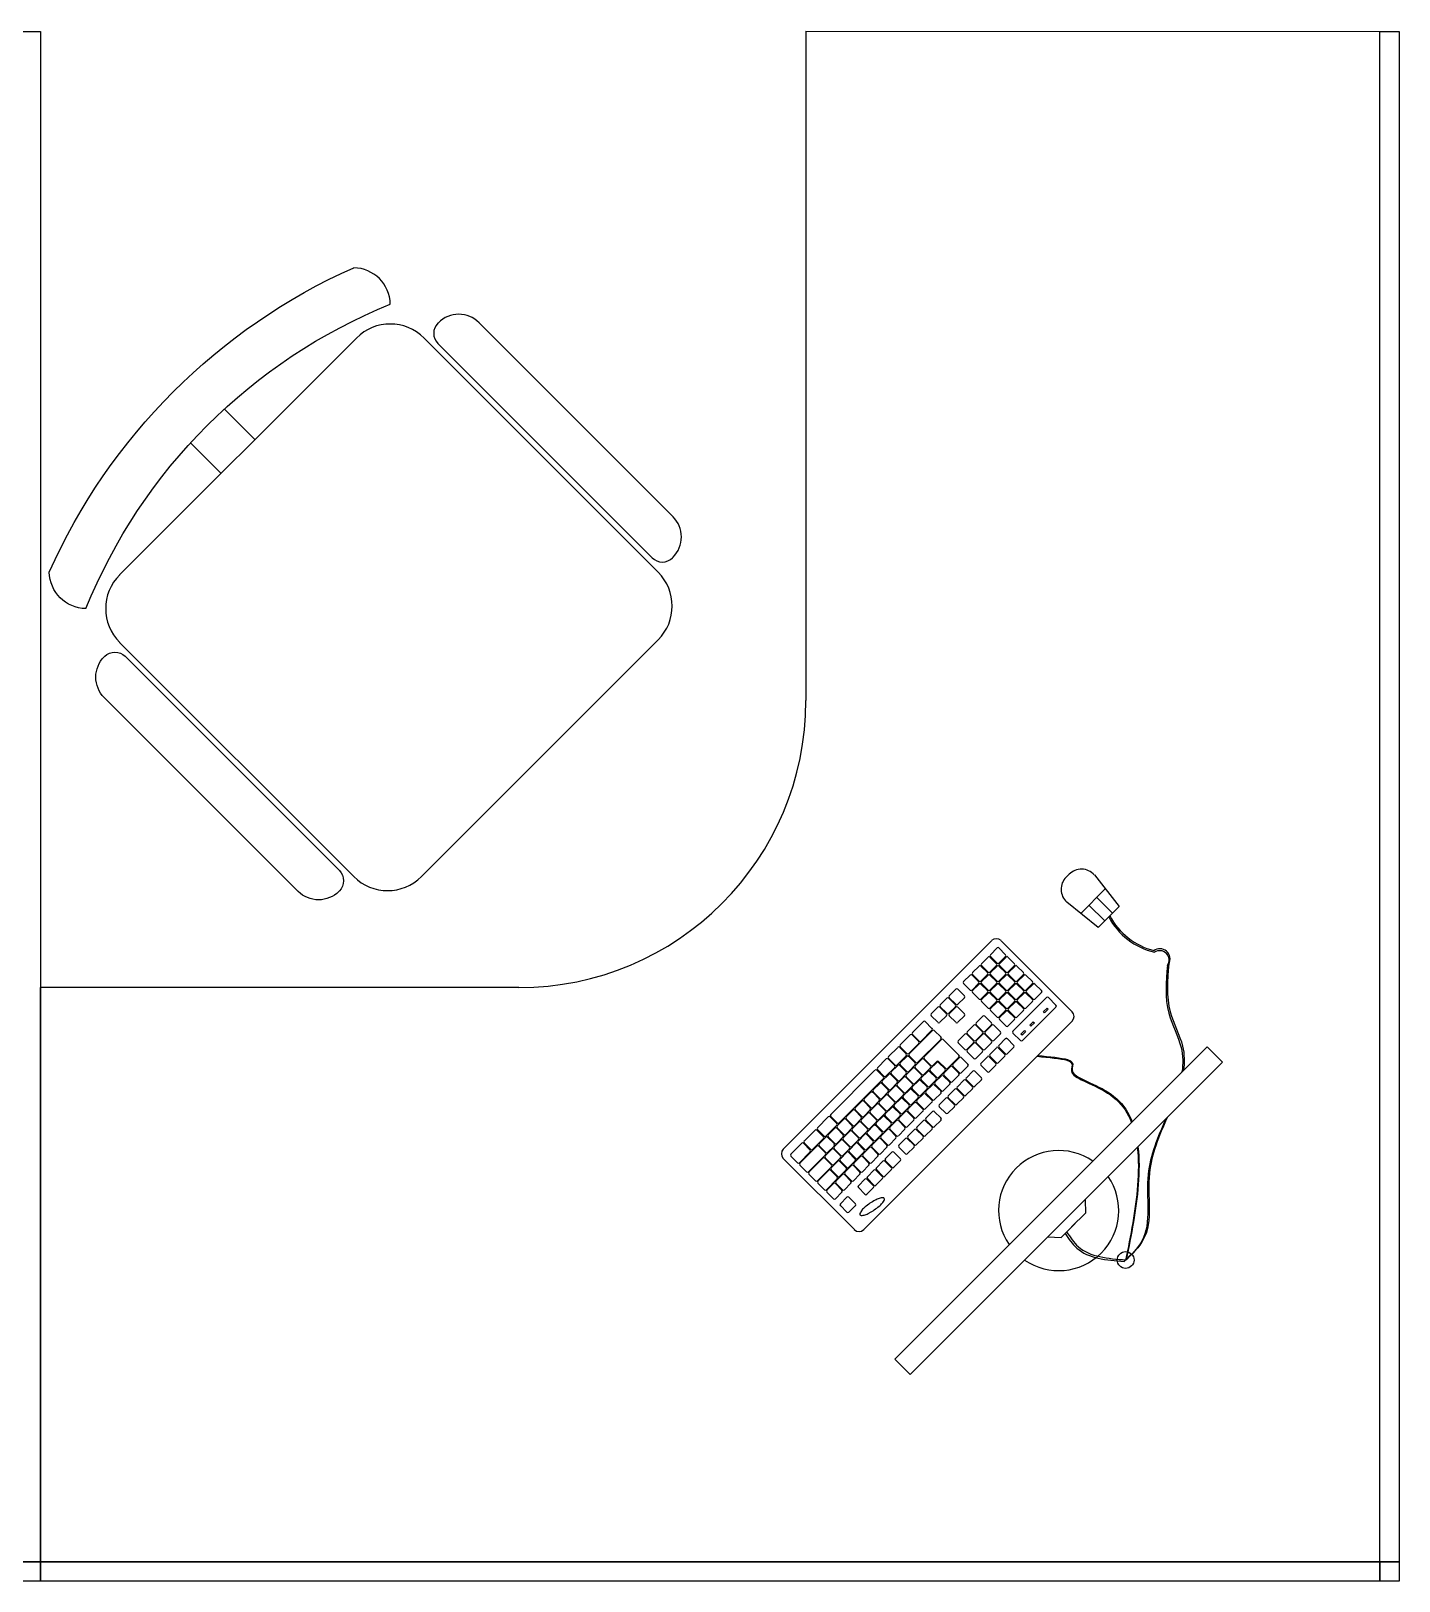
# Model space of a CAD drawing. Extents: x 93518 to 937116, y -359949 to 58022.
# Drawn here: x 811492 to 812922, y -99287 to -97667 of the extents above; entities that cross this region are included whole.
import ezdxf

# ---------------------------------------------------------------- set-up
doc = ezdxf.new("R2010")
doc.units = 0
doc.header["$LTSCALE"] = 1000
doc.header["$MEASUREMENT"] = 0
doc.layers.get('0').update_dxf_attribs({"linetype": 'CONTINUOUS'})

msp = doc.modelspace()

# ---------------------------------------------------------------- linework, layer by layer
at = {"color": 252}
for p, q in [((812302.2, -97667), (812302.2, -98367)), ((812302.2, -97667), (812902.2, -97667.4)), ((812902.2, -99267), (812902.2, -97667)), ((811584.8, -98235.5), (811832.3, -97988)), ((811903, -97988), (812147.7, -98232.7)), ((811726.2, -98094.1), (811694.3, -98062.2)), ((811690.9, -98129.4), (811659, -98097.5)), ((811829.5, -98550.9), (811584.8, -98306.2)), ((812147.7, -98303.4), (811900.2, -98550.9)), ((812574.2, -98551.5), (812577.3, -98548.4)), ((812603.7, -98549.2), (812629.5, -98582.3)), ((812589.5, -98589.5), (812615.1, -98563.8)), ((812607.7, -98604.1), (812574.9, -98577.8)), ((812614.5, -98597.3), (812598, -98580.9)), ((812622.6, -98589.2), (812606.2, -98572.7)), ((812629.5, -98582.3), (812607.7, -98604.1)), ((812278.5, -98835.8), (812496.3, -98618)), ((812502, -98625.6), (812495.1, -98632.6)), ((812510.9, -98632.6), (812504, -98625.6)), ((812506.2, -98618), (812580.5, -98692.2)), ((812483.2, -98644.5), (812476.3, -98651.4)), ((812492.1, -98651.4), (812485.2, -98644.5)), ((812492.6, -98635.1), (812485.7, -98642)), ((812485.7, -98644), (812492.6, -98650.9)), ((812501.5, -98642), (812494.6, -98635.1)), ((812494.6, -98650.9), (812501.5, -98644)), ((812495.1, -98634.6), (812502, -98641.5)), ((812502, -98644.5), (812495.1, -98651.4)), ((812504, -98641.5), (812510.9, -98634.6)), ((812510.9, -98651.4), (812504, -98644.5)), ((812511.4, -98635.1), (812504.5, -98642)), ((812504.5, -98644), (812511.4, -98650.9)), ((812520.3, -98642), (812513.4, -98635.1)), ((812513.4, -98650.9), (812520.3, -98644)), ((812520.8, -98644.5), (812513.9, -98651.4)), ((812529.7, -98651.4), (812522.8, -98644.5)), ((812473.8, -98653.9), (812466.9, -98660.8)), ((812466.9, -98662.8), (812473.8, -98669.7)), ((812482.7, -98660.8), (812475.8, -98653.9)), ((812475.8, -98669.7), (812482.7, -98662.8)), ((812476.3, -98653.4), (812483.2, -98660.3)), ((812483.2, -98663.3), (812476.3, -98670.2)), ((812485.2, -98660.3), (812492.1, -98653.4)), ((812492.1, -98670.2), (812485.2, -98663.3)), ((812492.6, -98653.9), (812485.7, -98660.8)), ((812485.7, -98662.8), (812492.6, -98669.7)), ((812501.5, -98660.8), (812494.6, -98653.9)), ((812494.6, -98669.7), (812501.5, -98662.8)), ((812495.1, -98653.4), (812502, -98660.3)), ((812502, -98663.3), (812495.1, -98670.2)), ((812504, -98660.3), (812510.9, -98653.4)), ((812510.9, -98670.2), (812504, -98663.3)), ((812511.4, -98653.9), (812504.5, -98660.8)), ((812504.5, -98662.8), (812511.4, -98669.7)), ((812520.3, -98660.8), (812513.4, -98653.9)), ((812513.4, -98669.7), (812520.3, -98662.8)), ((812513.9, -98653.4), (812520.8, -98660.3)), ((812520.8, -98663.3), (812513.9, -98670.2)), ((812522.8, -98660.3), (812529.7, -98653.4)), ((812529.7, -98670.2), (812522.8, -98663.3)), ((812530.2, -98653.9), (812523.3, -98660.8)), ((812523.3, -98662.8), (812530.2, -98669.7)), ((812539.1, -98660.8), (812532.2, -98653.9)), ((812532.2, -98669.7), (812539.1, -98662.8)), ((812539.6, -98663.3), (812532.7, -98670.2)), ((812548.5, -98670.2), (812541.6, -98663.3)), ((812002.2, -98667), (811502.2, -98667)), ((811502.2, -99267), (811502.2, -98667)), ((812449.6, -98678.1), (812442.6, -98685)), ((812458.5, -98685), (812451.5, -98678.1)), ((812459, -98668.7), (812452, -98675.6)), ((812452, -98677.6), (812459, -98684.5)), ((812467.9, -98675.6), (812460.9, -98668.7)), ((812460.9, -98684.5), (812467.9, -98677.6)), ((812476.3, -98672.2), (812483.2, -98679.1)), ((812485.2, -98679.1), (812492.1, -98672.2)), ((812492.6, -98672.7), (812485.7, -98679.6)), ((812501.5, -98679.6), (812494.6, -98672.7)), ((812495.1, -98672.2), (812502, -98679.1)), ((812504, -98679.1), (812510.9, -98672.2)), ((812511.4, -98672.7), (812504.5, -98679.6)), ((812520.3, -98679.6), (812513.4, -98672.7)), ((812513.9, -98672.2), (812520.8, -98679.1)), ((812518.6, -98712.5), (812553.7, -98677.4)), ((812522.8, -98679.1), (812529.7, -98672.2)), ((812530.2, -98672.7), (812523.3, -98679.6)), ((812539.1, -98679.6), (812532.2, -98672.7)), ((812532.7, -98672.2), (812539.6, -98679.1)), ((812541.6, -98679.1), (812548.5, -98672.2)), ((812555.7, -98677.4), (812563.6, -98685.3)), ((812440.2, -98687.5), (812433.2, -98694.4)), ((812433.2, -98696.4), (812440.2, -98703.3)), ((812449.1, -98694.4), (812442.1, -98687.5)), ((812442.1, -98703.3), (812449.1, -98696.4)), ((812442.6, -98687), (812449.6, -98693.9)), ((812451.5, -98693.9), (812458.5, -98687)), ((812459, -98687.5), (812452, -98694.4)), ((812452, -98696.4), (812459, -98703.3)), ((812467.9, -98694.4), (812460.9, -98687.5)), ((812460.9, -98703.3), (812467.9, -98696.4)), ((812487.2, -98696.9), (812480.2, -98703.8)), ((812485.7, -98681.6), (812492.6, -98688.5)), ((812496.1, -98703.8), (812489.2, -98696.9)), ((812494.6, -98688.5), (812501.5, -98681.6)), ((812502, -98682.1), (812495.1, -98689)), ((812495.1, -98691), (812502, -98697.9)), ((812510.9, -98689), (812504, -98682.1)), ((812504, -98697.9), (812510.9, -98691)), ((812504.5, -98681.6), (812511.4, -98688.5)), ((812511.4, -98691.5), (812504.5, -98698.4)), ((812513.4, -98688.5), (812520.3, -98681.6)), ((812520.3, -98698.4), (812513.4, -98691.5)), ((812520.8, -98682.1), (812513.9, -98689)), ((812513.9, -98691), (812520.8, -98697.9)), ((812529.7, -98689), (812522.8, -98682.1)), ((812522.8, -98697.9), (812529.7, -98691)), ((812523.3, -98681.6), (812530.2, -98688.5)), ((812563.6, -98687.3), (812528.5, -98722.4)), ((812532.2, -98688.5), (812539.1, -98681.6)), ((812550.5, -98692.1), (812554.2, -98688.4)), ((812551.7, -98693.3), (812550.5, -98692.1)), ((812555.3, -98689.6), (812551.7, -98693.3)), ((812554.2, -98688.4), (812555.3, -98689.6)), ((812580.5, -98702.1), (812362.7, -98919.9)), ((812434.4, -98712), (812410.1, -98736.4)), ((812413.7, -98714), (812425, -98702.6)), ((812433.9, -98711.5), (812422.6, -98722.9)), ((812427, -98702.6), (812433.9, -98709.6)), ((812443.4, -98719), (812436.4, -98712)), ((812477.8, -98706.3), (812470.8, -98713.2)), ((812486.7, -98713.2), (812479.8, -98706.3)), ((812480.2, -98705.8), (812487.2, -98712.8)), ((812489.2, -98712.8), (812496.1, -98705.8)), ((812496.6, -98706.3), (812489.6, -98713.2)), ((812505.5, -98713.2), (812498.6, -98706.3)), ((812504.5, -98700.4), (812511.4, -98707.3)), ((812513.4, -98707.3), (812520.3, -98700.4)), ((812527, -98715.6), (812530.7, -98711.9)), ((812531.8, -98713.1), (812528.2, -98716.8)), ((812530.7, -98711.9), (812531.8, -98713.1)), ((812536.2, -98706.4), (812539.9, -98702.7)), ((812537.4, -98707.5), (812536.2, -98706.4)), ((812541.1, -98703.9), (812537.4, -98707.5)), ((812539.9, -98702.7), (812541.1, -98703.9)), ((812388.5, -98739.1), (812398.2, -98729.5)), ((812400.2, -98729.5), (812407.1, -98736.4)), ((812400.7, -98727), (812411.2, -98716.5)), ((812407.6, -98735.9), (812400.7, -98729)), ((812420.1, -98725.4), (812409.6, -98735.9)), ((812413.2, -98716.5), (812420.1, -98723.4)), ((812420.6, -98722.9), (812413.7, -98716)), ((812419, -98745.3), (812443.4, -98720.9)), ((812443.8, -98721.4), (812425.9, -98739.4)), ((812462.2, -98737.8), (812445.8, -98721.4)), ((812468.4, -98715.7), (812461.4, -98722.7)), ((812461.4, -98724.6), (812468.4, -98731.6)), ((812477.3, -98722.7), (812470.3, -98715.7)), ((812470.3, -98731.6), (812477.3, -98724.6)), ((812470.8, -98715.2), (812477.8, -98722.2)), ((812477.8, -98725.1), (812470.8, -98732.1)), ((812479.8, -98722.2), (812486.7, -98715.2)), ((812486.7, -98732.1), (812479.8, -98725.1)), ((812487.2, -98715.7), (812480.2, -98722.7)), ((812480.2, -98724.6), (812487.2, -98731.6)), ((812496.1, -98722.7), (812489.2, -98715.7)), ((812489.2, -98731.6), (812496.1, -98724.6)), ((812489.6, -98715.2), (812496.6, -98722.2)), ((812501.3, -98729.9), (812494.4, -98736.8)), ((812498.6, -98722.2), (812505.5, -98715.2)), ((812510.2, -98736.8), (812503.3, -98729.9)), ((812510.7, -98720.4), (812503.8, -98727.4)), ((812503.8, -98729.4), (812510.7, -98736.3)), ((812519.6, -98727.4), (812512.7, -98720.4)), ((812512.7, -98736.3), (812519.6, -98729.4)), ((812526.5, -98722.4), (812518.6, -98714.5)), ((812528.2, -98716.8), (812527, -98715.6)), ((812376.9, -98750.8), (812386, -98741.6)), ((812388, -98741.6), (812395, -98748.5)), ((812395.5, -98748), (812388.5, -98741.1)), ((812407.1, -98738.4), (812397.4, -98748)), ((812407.6, -98738.9), (812400.7, -98745.8)), ((812416.5, -98745.8), (812409.6, -98738.9)), ((812410.1, -98738.4), (812417, -98745.3)), ((812423.4, -98741.9), (812416.4, -98748.8)), ((812432.3, -98748.8), (812425.4, -98741.9)), ((812425.9, -98741.4), (812432.8, -98748.3)), ((812438.9, -98745.2), (812432, -98752.1)), ((812434.8, -98748.3), (812438.9, -98744.2)), ((812440.9, -98744.2), (812448.3, -98751.6)), ((812447.8, -98752.1), (812440.9, -98745.2)), ((812450.3, -98751.6), (812462.2, -98739.7)), ((812462.7, -98740.2), (812455.7, -98747.2)), ((812471.6, -98747.2), (812464.6, -98740.2)), ((812470.8, -98734), (812477.8, -98741)), ((812479.8, -98741), (812486.7, -98734)), ((812491.9, -98739.3), (812485, -98746.2)), ((812500.8, -98746.2), (812493.9, -98739.3)), ((812494.4, -98738.8), (812501.3, -98745.7)), ((812503.3, -98745.7), (812510.2, -98738.8)), ((812374.4, -98753.3), (812328.1, -98799.6)), ((812337, -98808.5), (812383.3, -98762.2)), ((812383.3, -98760.2), (812376.4, -98753.3)), ((812383.8, -98759.7), (812376.9, -98752.8)), ((812388.8, -98757.7), (812381.9, -98764.6)), ((812395, -98750.5), (812385.8, -98759.7)), ((812397.7, -98764.6), (812390.8, -98757.7)), ((812398.2, -98748.3), (812391.3, -98755.2)), ((812391.3, -98757.2), (812398.2, -98764.1)), ((812404.6, -98760.7), (812397.6, -98767.6)), ((812407.1, -98755.2), (812400.2, -98748.3)), ((812400.2, -98764.1), (812407.1, -98757.2)), ((812400.7, -98747.8), (812407.6, -98754.7)), ((812413.5, -98767.6), (812406.5, -98760.7)), ((812414, -98751.3), (812407, -98758.2)), ((812407, -98760.2), (812414, -98767.1)), ((812409.6, -98754.7), (812416.5, -98747.8)), ((812422.9, -98758.2), (812416, -98751.3)), ((812416, -98767.1), (812422.9, -98760.2)), ((812416.4, -98750.8), (812423.4, -98757.7)), ((812429.5, -98754.6), (812422.6, -98761.5)), ((812425.4, -98757.7), (812432.3, -98750.8)), ((812438.4, -98761.5), (812431.5, -98754.6)), ((812432, -98754.1), (812438.9, -98761)), ((812443.8, -98759.1), (812436.9, -98766)), ((812440.9, -98761), (812447.8, -98754.1)), ((812452.8, -98766), (812445.8, -98759.1)), ((812453.3, -98749.6), (812446.3, -98756.6)), ((812446.3, -98758.6), (812453.3, -98765.5)), ((812462.2, -98756.6), (812455.2, -98749.6)), ((812455.2, -98765.5), (812462.2, -98758.6)), ((812455.7, -98749.2), (812462.7, -98756.1)), ((812464.6, -98756.1), (812471.6, -98749.2)), ((812476.8, -98754.4), (812469.9, -98761.3)), ((812485.7, -98761.3), (812478.8, -98754.4)), ((812485, -98748.2), (812491.9, -98755.1)), ((812493.9, -98755.1), (812500.8, -98748.2)), ((812370, -98776.5), (812363.1, -98783.4)), ((812378.9, -98783.4), (812372, -98776.5)), ((812379.4, -98767.1), (812372.5, -98774)), ((812372.5, -98776), (812379.4, -98782.9)), ((812388.3, -98774), (812381.4, -98767.1)), ((812381.4, -98782.9), (812388.3, -98776)), ((812381.9, -98766.6), (812388.8, -98773.5)), ((812395.2, -98770.1), (812388.2, -98777)), ((812390.8, -98773.5), (812397.7, -98766.6)), ((812404.1, -98777), (812397.1, -98770.1)), ((812397.6, -98769.6), (812404.6, -98776.6)), ((812410.7, -98773.4), (812403.8, -98780.3)), ((812406.5, -98776.6), (812413.5, -98769.6)), ((812419.6, -98780.3), (812412.7, -98773.4)), ((812420.1, -98764), (812413.2, -98770.9)), ((812413.2, -98772.9), (812420.1, -98779.8)), ((812425, -98777.9), (812418.1, -98784.8)), ((812429, -98770.9), (812422.1, -98764)), ((812422.1, -98779.8), (812429, -98772.9)), ((812422.6, -98763.5), (812429.5, -98770.4)), ((812433.9, -98784.8), (812427, -98777.9)), ((812434.4, -98768.5), (812427.5, -98775.4)), ((812427.5, -98777.4), (812434.4, -98784.3)), ((812431.5, -98770.4), (812438.4, -98763.5)), ((812443.4, -98775.4), (812436.4, -98768.5)), ((812436.4, -98784.3), (812443.4, -98777.4)), ((812436.9, -98768), (812443.8, -98774.9)), ((812445.8, -98774.9), (812452.8, -98768)), ((812458, -98773.2), (812451, -98780.1)), ((812466.9, -98780.1), (812460, -98773.2)), ((812467.4, -98763.8), (812460.5, -98770.7)), ((812460.5, -98772.7), (812467.4, -98779.6)), ((812476.3, -98770.7), (812469.4, -98763.8)), ((812469.4, -98779.6), (812476.3, -98772.7)), ((812469.9, -98763.3), (812476.8, -98770.2)), ((812478.8, -98770.2), (812485.7, -98763.3)), ((812360.6, -98785.9), (812353.7, -98792.8)), ((812353.7, -98794.8), (812360.6, -98801.7)), ((812369.5, -98792.8), (812362.6, -98785.9)), ((812362.6, -98801.7), (812369.5, -98794.8)), ((812363.1, -98785.4), (812370, -98792.3)), ((812376.4, -98788.9), (812369.4, -98795.9)), ((812372, -98792.3), (812378.9, -98785.4)), ((812385.3, -98795.9), (812378.3, -98788.9)), ((812385.8, -98779.5), (812378.8, -98786.5)), ((812378.8, -98788.4), (812385.8, -98795.4)), ((812391.9, -98792.2), (812384.9, -98799.1)), ((812394.7, -98786.5), (812387.7, -98779.5)), ((812387.7, -98795.4), (812394.7, -98788.4)), ((812388.2, -98779), (812395.2, -98786)), ((812400.8, -98799.1), (812393.9, -98792.2)), ((812401.3, -98782.8), (812394.3, -98789.7)), ((812394.3, -98791.7), (812401.3, -98798.6)), ((812397.1, -98786), (812404.1, -98779)), ((812410.2, -98789.7), (812403.3, -98782.8)), ((812403.3, -98798.6), (812410.2, -98791.7)), ((812403.8, -98782.3), (812410.7, -98789.2)), ((812415.6, -98787.3), (812408.7, -98794.2)), ((812412.7, -98789.2), (812419.6, -98782.3)), ((812424.5, -98794.2), (812417.6, -98787.3)), ((812418.1, -98786.8), (812425, -98793.7)), ((812427, -98793.7), (812433.9, -98786.8)), ((812448.6, -98782.6), (812441.6, -98789.5)), ((812441.6, -98791.5), (812448.6, -98798.4)), ((812457.5, -98789.5), (812450.6, -98782.6)), ((812450.6, -98798.4), (812457.5, -98791.5)), ((812451, -98782.1), (812458, -98789)), ((812460, -98789), (812466.9, -98782.1)), ((812314.2, -98813.5), (812325.5, -98802.1)), ((812334.5, -98811), (812323.1, -98822.4)), ((812327.5, -98802.1), (812334.5, -98809)), ((812328.1, -98801.6), (812335, -98808.5)), ((812341.8, -98804.7), (812334.8, -98811.6)), ((812350.7, -98811.6), (812343.8, -98804.7)), ((812351.2, -98795.3), (812344.3, -98802.2)), ((812344.3, -98804.2), (812351.2, -98811.1)), ((812357.5, -98807.7), (812350.6, -98814.7)), ((812360.1, -98802.2), (812353.2, -98795.3)), ((812353.2, -98811.1), (812360.1, -98804.2)), ((812366.5, -98814.7), (812359.5, -98807.7)), ((812366.9, -98798.3), (812360, -98805.3)), ((812360, -98807.2), (812366.9, -98814.2)), ((812373.1, -98811), (812366.1, -98818)), ((812375.9, -98805.3), (812368.9, -98798.3)), ((812368.9, -98814.2), (812375.9, -98807.2)), ((812369.4, -98797.8), (812376.4, -98804.8)), ((812382, -98818), (812375, -98811)), ((812382.5, -98801.6), (812375.5, -98808.5)), ((812375.5, -98810.5), (812382.5, -98817.5)), ((812378.3, -98804.8), (812385.3, -98797.8)), ((812391.4, -98808.5), (812384.5, -98801.6)), ((812384.5, -98817.5), (812391.4, -98810.5)), ((812384.9, -98801.1), (812391.9, -98808.1)), ((812396.8, -98806.1), (812389.9, -98813)), ((812393.9, -98808.1), (812400.8, -98801.1)), ((812405.7, -98813), (812398.8, -98806.1)), ((812406.2, -98796.7), (812399.3, -98803.6)), ((812399.3, -98805.6), (812406.2, -98812.5)), ((812415.1, -98803.6), (812408.2, -98796.7)), ((812408.2, -98812.5), (812415.1, -98805.6)), ((812408.7, -98796.2), (812415.6, -98803.1)), ((812417.6, -98803.1), (812424.5, -98796.2)), ((812425.1, -98806.1), (812418.1, -98813)), ((812434, -98813), (812427, -98806.1)), ((812434.5, -98796.7), (812427.5, -98803.6)), ((812427.5, -98805.6), (812434.5, -98812.5)), ((812443.4, -98803.6), (812436.4, -98796.7)), ((812436.4, -98812.5), (812443.4, -98805.6)), ((812300.3, -98827.4), (812311.7, -98816)), ((812320.6, -98824.9), (812309.2, -98836.3)), ((812313.7, -98816), (812320.6, -98822.9)), ((812321.1, -98822.4), (812314.2, -98815.5)), ((812323, -98823.5), (812316, -98830.4)), ((812331.9, -98830.4), (812324.9, -98823.5)), ((812332.4, -98814.1), (812325.4, -98821)), ((812325.4, -98823), (812332.4, -98829.9)), ((812338.7, -98826.5), (812331.8, -98833.5)), ((812341.3, -98821), (812334.4, -98814.1)), ((812334.4, -98829.9), (812341.3, -98823)), ((812334.8, -98813.6), (812341.8, -98820.5)), ((812347.6, -98833.5), (812340.7, -98826.5)), ((812348.1, -98817.1), (812341.2, -98824.1)), ((812341.2, -98826), (812348.1, -98833)), ((812343.8, -98820.5), (812350.7, -98813.6)), ((812357, -98824.1), (812350.1, -98817.1)), ((812350.1, -98833), (812357, -98826)), ((812350.6, -98816.6), (812357.5, -98823.6)), ((812363.7, -98820.4), (812356.7, -98827.4)), ((812359.5, -98823.6), (812366.5, -98816.6)), ((812372.6, -98827.4), (812365.6, -98820.4)), ((812366.1, -98819.9), (812373.1, -98826.9)), ((812378, -98824.9), (812371.1, -98831.8)), ((812375, -98826.9), (812382, -98819.9)), ((812386.9, -98831.8), (812380, -98824.9)), ((812387.4, -98815.5), (812380.5, -98822.4)), ((812380.5, -98824.4), (812387.4, -98831.3)), ((812396.3, -98822.4), (812389.4, -98815.5)), ((812389.4, -98831.3), (812396.3, -98824.4)), ((812389.9, -98815), (812396.8, -98821.9)), ((812398.8, -98821.9), (812405.7, -98815)), ((812406.3, -98824.9), (812399.3, -98831.8)), ((812415.2, -98831.8), (812408.2, -98824.9)), ((812415.7, -98815.5), (812408.7, -98822.4)), ((812408.7, -98824.4), (812415.7, -98831.3)), ((812424.6, -98822.4), (812417.6, -98815.5)), ((812417.6, -98831.3), (812424.6, -98824.4)), ((812418.1, -98815), (812425.1, -98821.9)), ((812427, -98821.9), (812434, -98815)), ((812286.4, -98841.2), (812297.8, -98829.8)), ((812293.4, -98850.1), (812286.4, -98843.2)), ((812306.7, -98838.7), (812295.4, -98850.1)), ((812295.8, -98850.6), (812313.6, -98832.9)), ((812299.8, -98829.8), (812306.7, -98836.8)), ((812307.2, -98836.3), (812300.3, -98829.3)), ((812322.5, -98841.8), (812304.8, -98859.5)), ((812315.6, -98832.9), (812322.5, -98839.8)), ((812316, -98832.4), (812323, -98839.3)), ((812329.3, -98835.9), (812322.4, -98842.9)), ((812324.9, -98839.3), (812331.9, -98832.4)), ((812338.2, -98842.9), (812331.3, -98835.9)), ((812331.8, -98835.5), (812338.7, -98842.4)), ((812344.9, -98839.2), (812337.9, -98846.2)), ((812340.7, -98842.4), (812347.6, -98835.5)), ((812353.8, -98846.2), (812346.8, -98839.2)), ((812354.3, -98829.8), (812347.3, -98836.8)), ((812347.3, -98838.7), (812354.3, -98845.7)), ((812363.2, -98836.8), (812356.2, -98829.8)), ((812356.2, -98845.7), (812363.2, -98838.7)), ((812356.7, -98829.3), (812363.7, -98836.3)), ((812368.6, -98834.3), (812361.7, -98841.2)), ((812361.7, -98843.2), (812368.6, -98850.1)), ((812365.6, -98836.3), (812372.6, -98829.3)), ((812377.5, -98841.2), (812370.6, -98834.3)), ((812370.6, -98850.1), (812377.5, -98843.2)), ((812371.1, -98833.8), (812378, -98840.7)), ((812380, -98840.7), (812386.9, -98833.8)), ((812392.1, -98839), (812385.2, -98845.9)), ((812401.1, -98845.9), (812394.1, -98839)), ((812399.3, -98833.8), (812406.3, -98840.7)), ((812408.2, -98840.7), (812415.2, -98833.8)), ((812352.8, -98919.9), (812278.5, -98845.7)), ((812302.8, -98859.5), (812295.8, -98852.6)), ((812305.3, -98860), (812319.9, -98845.4)), ((812328.8, -98854.3), (812314.2, -98868.9)), ((812314.7, -98869.4), (812326, -98858)), ((812321.9, -98845.4), (812328.8, -98852.3)), ((812322.4, -98844.9), (812329.3, -98851.8)), ((812328, -98858), (812335, -98865)), ((812335.4, -98848.6), (812328.5, -98855.6)), ((812328.5, -98857.6), (812335.4, -98864.5)), ((812331.3, -98851.8), (812338.2, -98844.9)), ((812344.4, -98855.6), (812337.4, -98848.6)), ((812337.4, -98864.5), (812344.4, -98857.6)), ((812337.9, -98848.1), (812344.9, -98855.1)), ((812349.8, -98853.1), (812342.9, -98860)), ((812346.8, -98855.1), (812353.8, -98848.1)), ((812358.7, -98860), (812351.8, -98853.1)), ((812359.2, -98843.7), (812352.3, -98850.6)), ((812352.3, -98852.6), (812359.2, -98859.5)), ((812368.1, -98850.6), (812361.2, -98843.7)), ((812361.2, -98859.5), (812368.1, -98852.6)), ((812373.3, -98857.8), (812366.4, -98864.8)), ((812382.2, -98864.8), (812375.3, -98857.8)), ((812382.7, -98848.4), (812375.8, -98855.3)), ((812375.8, -98857.3), (812382.7, -98864.3)), ((812391.6, -98855.3), (812384.7, -98848.4)), ((812384.7, -98864.3), (812391.6, -98857.3)), ((812385.2, -98847.9), (812392.1, -98854.9)), ((812394.1, -98854.9), (812401.1, -98847.9)), ((812312.2, -98868.9), (812305.3, -98862)), ((812321.6, -98878.3), (812314.7, -98871.4)), ((812335, -98867), (812323.6, -98878.3)), ((812324.1, -98878.8), (812331, -98871.9)), ((812333, -98871.9), (812339.9, -98878.8)), ((812340.4, -98862.5), (812333.5, -98869.4)), ((812333.5, -98871.4), (812340.4, -98878.3)), ((812349.3, -98869.4), (812342.4, -98862.5)), ((812342.4, -98878.3), (812349.3, -98871.4)), ((812342.9, -98862), (812349.8, -98868.9)), ((812351.8, -98868.9), (812358.7, -98862)), ((812363.9, -98867.2), (812357, -98874.2)), ((812372.8, -98874.2), (812365.9, -98867.2)), ((812366.4, -98866.7), (812373.3, -98873.7)), ((812375.3, -98873.7), (812382.2, -98866.7)), ((812331, -98887.7), (812324.1, -98880.8)), ((812339.9, -98880.8), (812333, -98887.7)), ((812338.2, -98893), (812345.1, -98886)), ((812347.1, -98886), (812354, -98893)), ((812357, -98876.1), (812363.9, -98883.1)), ((812365.9, -98883.1), (812372.8, -98876.1)), ((812594, -98888.8), (812594.3, -98902.8)), ((812345.1, -98901.9), (812338.2, -98894.9)), ((812354, -98894.9), (812347.1, -98901.9)), ((812594.3, -98902.8), (812579.9, -98917.2)), ((812569.1, -98928.1), (812583.5, -98913.6)), ((812555.1, -98927.7), (812569.1, -98928.1)), ((812902.2, -99267.4), (811502.2, -99267.4))]:
    msp.add_line(p, q, dxfattribs=at)
for points in [[(811502.2, -99267.4), (811482.2, -99267.4), (811482.2, -97667.4), (811502.2, -97667.4)], [(812922.2, -99267.4), (812902.2, -99267.4), (812902.2, -97667.4), (812922.2, -97667.4)], [(812721.5, -98728.8), (812395.1, -99055.3), (812411.3, -99071.5), (812737.8, -98745)], [(811502.2, -99287.4), (811482.2, -99287.4), (811482.2, -99267.4), (811502.2, -99267.4)], [(812902.2, -99287.4), (811502.2, -99287.4), (811502.2, -99267.4), (812902.2, -99267.4)], [(812922.2, -99287.4), (812902.2, -99287.4), (812902.2, -99267.4), (812922.2, -99267.4)]]:
    msp.add_lwpolyline(points, close=True, dxfattribs=at)
for points in [[(811511.3, -98232.7, -0.185546), (811829.5, -97914.5, 1.455634)], [(811867.7, -97952.6, 0.403028), (811829.5, -97914.5, 0.425489)], [(811549.5, -98270.8, -0.202936), (811867.7, -97952.6, -0.185546)], [(811549.5, -98270.8, -0.403028), (811511.3, -98232.7, -0.425489)]]:
    msp.add_lwpolyline(points, format="xyb", dxfattribs=at)
for points in [[(812162.8, -98217.7), (812163.3, -98217.1, 0.414214), (812163.3, -98174.7), (811960.5, -97971.9, 0.414214), (811918.1, -97971.9), (811917.5, -97972.4, 0.414214), (811917.5, -97993.6), (812141.6, -98217.7, 0.414214)], [(811814.5, -98565.9), (811813.9, -98566.5, -0.414214), (811771.5, -98566.5), (811568.7, -98363.7, -0.414214), (811568.7, -98321.2), (811569.2, -98320.7, -0.414214), (811590.5, -98320.7), (811814.5, -98544.7, -0.414214)]]:
    msp.add_lwpolyline(points, format="xyb", close=True, dxfattribs=at)
msp.add_circle((812636.4, -98951.8), 8.76, dxfattribs=at)
for centre, radius, start, end in [((811867.7, -98023.3), 50, 45, 135), ((811620.2, -98270.8), 50, 135, 225), ((812112.4, -98268.1), 50, 315, 45), ((812002.2, -98367), 300, 270, 0), ((811864.9, -98515.6), 50, 225, 315), ((812587, -98564.3), 18.1, 135, 228.0849), ((812590.1, -98561.3), 18.1, 41.6954, 135), ((812683.7, -98558.3), 73.8, 208.2114, 256.5419), ((812683.9, -98558.2), 72.4, 207.7585, 255.7085), ((812501.3, -98622.9), 7, 45, 135), ((812496.1, -98633.6), 1.4, 135, 225), ((812503, -98626.6), 1.4, 45, 135), ((812509.9, -98633.6), 1.4, 315, 45), ((812672, -98637.2), 10.8, 331.5015, 125.6465), ((812672, -98638.2), 9.79, 325.173, 124.4577), ((812484.2, -98645.4), 1.4, 45, 135), ((812486.7, -98643), 1.4, 135, 225), ((812493.6, -98636), 1.4, 45, 135), ((812500.5, -98643), 1.4, 315, 45), ((812503, -98640.5), 1.4, 225, 315), ((812503, -98645.4), 1.4, 45, 135), ((812505.5, -98643), 1.4, 135, 225), ((812512.4, -98636), 1.4, 45, 135), ((812519.3, -98643), 1.4, 315, 45), ((812521.8, -98645.4), 1.4, 45, 135), ((812467.9, -98661.8), 1.4, 135, 225), ((812474.8, -98654.9), 1.4, 45, 135), ((812477.3, -98652.4), 1.4, 135, 225), ((812481.7, -98661.8), 1.4, 315, 45), ((812484.2, -98659.3), 1.4, 225, 315), ((812484.2, -98664.3), 1.4, 45, 135), ((812486.7, -98661.8), 1.4, 135, 225), ((812491.1, -98652.4), 1.4, 315, 45), ((812493.6, -98649.9), 1.4, 225, 315), ((812493.6, -98654.9), 1.4, 45, 135), ((812496.1, -98652.4), 1.4, 135, 225), ((812500.5, -98661.8), 1.4, 315, 45), ((812503, -98659.3), 1.4, 225, 315), ((812503, -98664.3), 1.4, 45, 135), ((812505.5, -98661.8), 1.4, 135, 225), ((812509.9, -98652.4), 1.4, 315, 45), ((812512.4, -98649.9), 1.4, 225, 315), ((812512.4, -98654.9), 1.4, 45, 135), ((812514.9, -98652.4), 1.4, 135, 225), ((812519.3, -98661.8), 1.4, 315, 45), ((812521.8, -98659.3), 1.4, 225, 315), ((812521.8, -98664.3), 1.4, 45, 135), ((812524.3, -98661.8), 1.4, 135, 225), ((812528.7, -98652.4), 1.4, 315, 45), ((812531.2, -98654.9), 1.4, 45, 135), ((812538.1, -98661.8), 1.4, 315, 45), ((812540.6, -98664.3), 1.4, 45, 135), ((812450.5, -98679.1), 1.4, 45, 135), ((812453, -98676.6), 1.4, 135, 225), ((812460, -98669.7), 1.4, 45, 135), ((812466.9, -98676.6), 1.4, 315, 45), ((812474.8, -98668.7), 1.4, 225, 315), ((812477.3, -98671.2), 1.4, 135, 225), ((812484.2, -98678.1), 1.4, 225, 315), ((812486.7, -98680.6), 1.4, 135, 225), ((812491.1, -98671.2), 1.4, 315, 45), ((812493.6, -98668.7), 1.4, 225, 315), ((812493.6, -98673.7), 1.4, 45, 135), ((812496.1, -98671.2), 1.4, 135, 225), ((812500.5, -98680.6), 1.4, 315, 45), ((812503, -98678.1), 1.4, 225, 315), ((812505.5, -98680.6), 1.4, 135, 225), ((812509.9, -98671.2), 1.4, 315, 45), ((812512.4, -98668.7), 1.4, 225, 315), ((812512.4, -98673.7), 1.4, 45, 135), ((812514.9, -98671.2), 1.4, 135, 225), ((812519.3, -98680.6), 1.4, 315, 45), ((812521.8, -98678.1), 1.4, 225, 315), ((812524.3, -98680.6), 1.4, 135, 225), ((812528.7, -98671.2), 1.4, 315, 45), ((812531.2, -98668.7), 1.4, 225, 315), ((812531.2, -98673.7), 1.4, 45, 135), ((812533.7, -98671.2), 1.4, 135, 225), ((812538.1, -98680.6), 1.4, 315, 45), ((812540.6, -98678.1), 1.4, 225, 315), ((812547.6, -98671.2), 1.4, 315, 45), ((812554.7, -98678.4), 1.4, 45, 135), ((812434.2, -98695.4), 1.4, 135, 225), ((812441.1, -98688.5), 1.4, 45, 135), ((812443.6, -98686), 1.4, 135, 225), ((812448.1, -98695.4), 1.4, 315, 45), ((812450.5, -98693), 1.4, 225, 315), ((812453, -98695.4), 1.4, 135, 225), ((812457.5, -98686), 1.4, 315, 45), ((812460, -98683.5), 1.4, 225, 315), ((812460, -98688.5), 1.4, 45, 135), ((812466.9, -98695.4), 1.4, 315, 45), ((812488.2, -98697.9), 1.4, 45, 135), ((812493.6, -98687.5), 1.4, 225, 315), ((812496.1, -98690), 1.4, 135, 225), ((812503, -98683.1), 1.4, 45, 135), ((812509.9, -98690), 1.4, 315, 45), ((812512.4, -98687.5), 1.4, 225, 315), ((812512.4, -98692.5), 1.4, 45, 135), ((812514.9, -98690), 1.4, 135, 225), ((812521.8, -98683.1), 1.4, 45, 135), ((812528.7, -98690), 1.4, 315, 45), ((812531.2, -98687.5), 1.4, 225, 315), ((812562.6, -98686.3), 1.4, 315, 45), ((812575.5, -98697.2), 7, 315, 45), ((812426, -98703.6), 1.4, 45, 135), ((812433, -98710.5), 1.4, 315, 45), ((812435.4, -98713), 1.4, 45, 135), ((812441.1, -98702.4), 1.4, 225, 315), ((812460, -98702.4), 1.4, 225, 315), ((812471.8, -98714.2), 1.4, 135, 225), ((812478.8, -98707.3), 1.4, 45, 135), ((812481.2, -98704.8), 1.4, 135, 225), ((812485.7, -98714.2), 1.4, 315, 45), ((812488.2, -98711.8), 1.4, 225, 315), ((812490.6, -98714.2), 1.4, 135, 225), ((812495.1, -98704.8), 1.4, 315, 45), ((812497.6, -98707.3), 1.4, 45, 135), ((812503, -98696.9), 1.4, 225, 315), ((812505.5, -98699.4), 1.4, 135, 225), ((812504.5, -98714.2), 1.4, 315, 45), ((812512.4, -98706.3), 1.4, 225, 315), ((812519.6, -98713.5), 1.4, 135, 225), ((812519.3, -98699.4), 1.4, 315, 45), ((812521.8, -98696.9), 1.4, 225, 315), ((812399.2, -98730.4), 1.4, 45, 135), ((812401.7, -98728), 1.4, 135, 225), ((812412.2, -98717.5), 1.4, 45, 135), ((812414.6, -98715), 1.4, 135, 225), ((812419.1, -98724.4), 1.4, 315, 45), ((812421.6, -98721.9), 1.4, 225, 315), ((812442.4, -98719.9), 1.4, 315, 45), ((812444.8, -98722.4), 1.4, 45, 135), ((812462.4, -98723.6), 1.4, 135, 225), ((812469.4, -98716.7), 1.4, 45, 135), ((812476.3, -98723.6), 1.4, 315, 45), ((812478.8, -98721.2), 1.4, 225, 315), ((812478.8, -98726.1), 1.4, 45, 135), ((812481.2, -98723.6), 1.4, 135, 225), ((812488.2, -98716.7), 1.4, 45, 135), ((812495.1, -98723.6), 1.4, 315, 45), ((812497.6, -98721.2), 1.4, 225, 315), ((812502.3, -98730.8), 1.4, 45, 135), ((812504.8, -98728.4), 1.4, 135, 225), ((812511.7, -98721.4), 1.4, 45, 135), ((812518.6, -98728.4), 1.4, 315, 45), ((812527.5, -98721.4), 1.4, 225, 315), ((812387, -98742.6), 1.4, 45, 135), ((812389.5, -98740.1), 1.4, 135, 225), ((812401.7, -98746.8), 1.4, 135, 225), ((812406.1, -98737.4), 1.4, 315, 45), ((812408.6, -98734.9), 1.4, 225, 315), ((812408.6, -98739.9), 1.4, 45, 135), ((812411.1, -98737.4), 1.4, 135, 225), ((812415.5, -98746.8), 1.4, 315, 45), ((812418, -98744.3), 1.4, 225, 315), ((812424.4, -98742.9), 1.4, 45, 135), ((812426.8, -98740.4), 1.4, 135, 225), ((812439.9, -98745.2), 1.4, 45, 135), ((812439.9, -98746.2), 1.4, 45, 135), ((812461.2, -98738.8), 1.4, 315, 45), ((812463.6, -98741.2), 1.4, 45, 135), ((812469.4, -98730.6), 1.4, 225, 315), ((812471.8, -98733), 1.4, 135, 225), ((812478.8, -98740), 1.4, 225, 315), ((812486, -98747.2), 1.4, 135, 225), ((812485.7, -98733), 1.4, 315, 45), ((812488.2, -98730.6), 1.4, 225, 315), ((812492.9, -98740.2), 1.4, 45, 135), ((812495.4, -98737.8), 1.4, 135, 225), ((812499.8, -98747.2), 1.4, 315, 45), ((812502.3, -98744.7), 1.4, 225, 315), ((812509.2, -98737.8), 1.4, 315, 45), ((812511.7, -98735.3), 1.4, 225, 315), ((812375.4, -98754.3), 1.4, 45, 135), ((812377.9, -98751.8), 1.4, 135, 225), ((812382.3, -98761.2), 1.4, 315, 45), ((812384.8, -98758.7), 1.4, 225, 315), ((812389.8, -98758.7), 1.4, 45, 135), ((812392.3, -98756.2), 1.4, 135, 225), ((812394, -98749.5), 1.4, 315, 45), ((812396.4, -98747.1), 1.4, 225, 315), ((812399.2, -98749.3), 1.4, 45, 135), ((812405.6, -98761.7), 1.4, 45, 135), ((812408, -98759.2), 1.4, 135, 225), ((812406.1, -98756.2), 1.4, 315, 45), ((812408.6, -98753.7), 1.4, 225, 315), ((812415, -98752.3), 1.4, 45, 135), ((812417.4, -98749.8), 1.4, 135, 225), ((812423.6, -98762.5), 1.4, 135, 225), ((812421.9, -98759.2), 1.4, 315, 45), ((812424.4, -98756.8), 1.4, 225, 315), ((812430.5, -98755.6), 1.4, 45, 135), ((812433, -98753.1), 1.4, 135, 225), ((812431.3, -98749.8), 1.4, 315, 45), ((812433.8, -98747.3), 1.4, 225, 315), ((812437.4, -98762.5), 1.4, 315, 45), ((812439.9, -98760), 1.4, 225, 315), ((812444.8, -98760), 1.4, 45, 135), ((812447.3, -98757.6), 1.4, 135, 225), ((812446.8, -98753.1), 1.4, 315, 45), ((812449.3, -98750.6), 1.4, 225, 315), ((812454.2, -98750.6), 1.4, 45, 135), ((812456.7, -98748.2), 1.4, 135, 225), ((812461.2, -98757.6), 1.4, 315, 45), ((812463.6, -98755.1), 1.4, 225, 315), ((812470.8, -98762.3), 1.4, 135, 225), ((812470.6, -98748.2), 1.4, 315, 45), ((812477.8, -98755.4), 1.4, 45, 135), ((812484.7, -98762.3), 1.4, 315, 45), ((812492.9, -98754.1), 1.4, 225, 315), ((812371, -98777.5), 1.4, 45, 135), ((812373.5, -98775), 1.4, 135, 225), ((812380.4, -98768.1), 1.4, 45, 135), ((812382.9, -98765.6), 1.4, 135, 225), ((812389.2, -98778), 1.4, 135, 225), ((812387.3, -98775), 1.4, 315, 45), ((812389.8, -98772.5), 1.4, 225, 315), ((812396.2, -98771.1), 1.4, 45, 135), ((812398.6, -98768.6), 1.4, 135, 225), ((812396.7, -98765.6), 1.4, 315, 45), ((812399.2, -98763.1), 1.4, 225, 315), ((812403.1, -98778), 1.4, 315, 45), ((812405.6, -98775.6), 1.4, 225, 315), ((812411.7, -98774.4), 1.4, 45, 135), ((812414.1, -98771.9), 1.4, 135, 225), ((812412.5, -98768.6), 1.4, 315, 45), ((812415, -98766.2), 1.4, 225, 315), ((812421.1, -98765), 1.4, 45, 135), ((812426, -98778.8), 1.4, 45, 135), ((812428.5, -98776.4), 1.4, 135, 225), ((812428, -98771.9), 1.4, 315, 45), ((812430.5, -98769.4), 1.4, 225, 315), ((812435.4, -98769.4), 1.4, 45, 135), ((812437.9, -98767), 1.4, 135, 225), ((812442.4, -98776.4), 1.4, 315, 45), ((812444.8, -98773.9), 1.4, 225, 315), ((812451.8, -98767), 1.4, 315, 45), ((812454.2, -98764.5), 1.4, 225, 315), ((812459, -98774.2), 1.4, 45, 135), ((812461.4, -98771.7), 1.4, 135, 225), ((812468.4, -98764.8), 1.4, 45, 135), ((812475.3, -98771.7), 1.4, 315, 45), ((812477.8, -98769.2), 1.4, 225, 315), ((812354.6, -98793.8), 1.4, 135, 225), ((812361.6, -98786.9), 1.4, 45, 135), ((812364.1, -98784.4), 1.4, 135, 225), ((812368.5, -98793.8), 1.4, 315, 45), ((812371, -98791.3), 1.4, 225, 315), ((812377.3, -98789.9), 1.4, 45, 135), ((812379.8, -98787.4), 1.4, 135, 225), ((812377.9, -98784.4), 1.4, 315, 45), ((812380.4, -98781.9), 1.4, 225, 315), ((812386.7, -98780.5), 1.4, 45, 135), ((812392.9, -98793.2), 1.4, 45, 135), ((812395.3, -98790.7), 1.4, 135, 225), ((812393.7, -98787.4), 1.4, 315, 45), ((812396.2, -98785), 1.4, 225, 315), ((812402.3, -98783.8), 1.4, 45, 135), ((812404.7, -98781.3), 1.4, 135, 225), ((812409.7, -98795.2), 1.4, 135, 225), ((812409.2, -98790.7), 1.4, 315, 45), ((812411.7, -98788.3), 1.4, 225, 315), ((812416.6, -98788.3), 1.4, 45, 135), ((812419.1, -98785.8), 1.4, 135, 225), ((812418.6, -98781.3), 1.4, 315, 45), ((812421.1, -98778.8), 1.4, 225, 315), ((812423.6, -98795.2), 1.4, 315, 45), ((812426, -98792.7), 1.4, 225, 315), ((812433, -98785.8), 1.4, 315, 45), ((812435.4, -98783.3), 1.4, 225, 315), ((812442.6, -98790.5), 1.4, 135, 225), ((812449.6, -98783.6), 1.4, 45, 135), ((812452, -98781.1), 1.4, 135, 225), ((812456.5, -98790.5), 1.4, 315, 45), ((812459, -98788), 1.4, 225, 315), ((812465.9, -98781.1), 1.4, 315, 45), ((812468.4, -98778.6), 1.4, 225, 315), ((812326.5, -98803.1), 1.4, 45, 135), ((812329.1, -98800.6), 1.4, 135, 225), ((812333.5, -98810), 1.4, 315, 45), ((812336, -98807.5), 1.4, 225, 315), ((812342.8, -98805.7), 1.4, 45, 135), ((812345.2, -98803.2), 1.4, 135, 225), ((812352.2, -98796.3), 1.4, 45, 135), ((812358.5, -98808.7), 1.4, 45, 135), ((812361, -98806.3), 1.4, 135, 225), ((812359.1, -98803.2), 1.4, 315, 45), ((812361.6, -98800.7), 1.4, 225, 315), ((812367.9, -98799.3), 1.4, 45, 135), ((812370.4, -98796.8), 1.4, 135, 225), ((812374.1, -98812), 1.4, 45, 135), ((812376.5, -98809.5), 1.4, 135, 225), ((812374.9, -98806.3), 1.4, 315, 45), ((812377.3, -98803.8), 1.4, 225, 315), ((812383.5, -98802.6), 1.4, 45, 135), ((812385.9, -98800.1), 1.4, 135, 225), ((812384.3, -98796.8), 1.4, 315, 45), ((812386.7, -98794.4), 1.4, 225, 315), ((812390.4, -98809.5), 1.4, 315, 45), ((812392.9, -98807.1), 1.4, 225, 315), ((812397.8, -98807.1), 1.4, 45, 135), ((812400.3, -98804.6), 1.4, 135, 225), ((812399.8, -98800.1), 1.4, 315, 45), ((812402.3, -98797.7), 1.4, 225, 315), ((812407.2, -98797.7), 1.4, 45, 135), ((812414.1, -98804.6), 1.4, 315, 45), ((812416.6, -98802.1), 1.4, 225, 315), ((812426.1, -98807.1), 1.4, 45, 135), ((812428.5, -98804.6), 1.4, 135, 225), ((812435.5, -98797.7), 1.4, 45, 135), ((812442.4, -98804.6), 1.4, 315, 45), ((812449.6, -98797.4), 1.4, 225, 315), ((812312.7, -98817), 1.4, 45, 135), ((812315.2, -98814.5), 1.4, 135, 225), ((812319.6, -98823.9), 1.4, 315, 45), ((812322.1, -98821.4), 1.4, 225, 315), ((812324, -98824.5), 1.4, 45, 135), ((812326.4, -98822), 1.4, 135, 225), ((812333.4, -98815.1), 1.4, 45, 135), ((812335.8, -98812.6), 1.4, 135, 225), ((812339.7, -98827.5), 1.4, 45, 135), ((812342.2, -98825.1), 1.4, 135, 225), ((812340.3, -98822), 1.4, 315, 45), ((812342.8, -98819.5), 1.4, 225, 315), ((812349.1, -98818.1), 1.4, 45, 135), ((812351.6, -98815.7), 1.4, 135, 225), ((812349.7, -98812.6), 1.4, 315, 45), ((812352.2, -98810.1), 1.4, 225, 315), ((812356.1, -98825.1), 1.4, 315, 45), ((812358.5, -98822.6), 1.4, 225, 315), ((812364.7, -98821.4), 1.4, 45, 135), ((812367.1, -98818.9), 1.4, 135, 225), ((812365.5, -98815.7), 1.4, 315, 45), ((812367.9, -98813.2), 1.4, 225, 315), ((812374.1, -98825.9), 1.4, 225, 315), ((812379, -98825.9), 1.4, 45, 135), ((812381.5, -98823.4), 1.4, 135, 225), ((812381, -98818.9), 1.4, 315, 45), ((812383.5, -98816.5), 1.4, 225, 315), ((812388.4, -98816.5), 1.4, 45, 135), ((812390.9, -98814), 1.4, 135, 225), ((812395.3, -98823.4), 1.4, 315, 45), ((812397.8, -98820.9), 1.4, 225, 315), ((812404.7, -98814), 1.4, 315, 45), ((812407.2, -98811.5), 1.4, 225, 315), ((812407.2, -98825.9), 1.4, 45, 135), ((812409.7, -98823.4), 1.4, 135, 225), ((812416.6, -98816.5), 1.4, 45, 135), ((812419.1, -98814), 1.4, 135, 225), ((812423.6, -98823.4), 1.4, 315, 45), ((812426.1, -98820.9), 1.4, 225, 315), ((812433, -98814), 1.4, 315, 45), ((812435.5, -98811.5), 1.4, 225, 315), ((812283.5, -98840.7), 7, 135, 225), ((812287.4, -98842.2), 1.4, 135, 225), ((812298.8, -98830.8), 1.4, 45, 135), ((812301.3, -98828.3), 1.4, 135, 225), ((812305.7, -98837.8), 1.4, 315, 45), ((812308.2, -98835.3), 1.4, 225, 315), ((812314.6, -98833.9), 1.4, 45, 135), ((812317, -98831.4), 1.4, 135, 225), ((812323.4, -98843.9), 1.4, 135, 225), ((812321.5, -98840.8), 1.4, 315, 45), ((812324, -98838.4), 1.4, 225, 315), ((812330.3, -98836.9), 1.4, 45, 135), ((812332.8, -98834.5), 1.4, 135, 225), ((812330.9, -98831.4), 1.4, 315, 45), ((812333.4, -98828.9), 1.4, 225, 315), ((812337.3, -98843.9), 1.4, 315, 45), ((812339.7, -98841.4), 1.4, 225, 315), ((812345.8, -98840.2), 1.4, 45, 135), ((812348.3, -98837.8), 1.4, 135, 225), ((812346.7, -98834.5), 1.4, 315, 45), ((812349.1, -98832), 1.4, 225, 315), ((812355.2, -98830.8), 1.4, 45, 135), ((812357.7, -98828.3), 1.4, 135, 225), ((812360.2, -98844.7), 1.4, 45, 135), ((812362.7, -98842.2), 1.4, 135, 225), ((812362.2, -98837.8), 1.4, 315, 45), ((812364.7, -98835.3), 1.4, 225, 315), ((812369.6, -98835.3), 1.4, 45, 135), ((812372.1, -98832.8), 1.4, 135, 225), ((812371.6, -98828.3), 1.4, 315, 45), ((812376.5, -98842.2), 1.4, 315, 45), ((812379, -98839.7), 1.4, 225, 315), ((812385.9, -98832.8), 1.4, 315, 45), ((812388.4, -98830.3), 1.4, 225, 315), ((812393.1, -98840), 1.4, 45, 135), ((812400.3, -98832.8), 1.4, 135, 225), ((812407.2, -98839.8), 1.4, 225, 315), ((812414.2, -98832.8), 1.4, 315, 45), ((812416.6, -98830.3), 1.4, 225, 315), ((812566.4, -98900.1), 62.8, 55.5225, 214.4775), ((812294.4, -98849.1), 1.4, 225, 315), ((812296.8, -98851.6), 1.4, 135, 225), ((812303.8, -98858.5), 1.4, 225, 315), ((812320.9, -98846.3), 1.4, 45, 135), ((812327, -98859), 1.4, 45, 135), ((812329.5, -98856.6), 1.4, 135, 225), ((812327.8, -98853.3), 1.4, 315, 45), ((812330.3, -98850.8), 1.4, 225, 315), ((812336.4, -98849.6), 1.4, 45, 135), ((812338.9, -98847.2), 1.4, 135, 225), ((812343.4, -98856.6), 1.4, 315, 45), ((812345.8, -98854.1), 1.4, 225, 315), ((812350.8, -98854.1), 1.4, 45, 135), ((812353.3, -98851.6), 1.4, 135, 225), ((812352.8, -98847.2), 1.4, 315, 45), ((812355.2, -98844.7), 1.4, 225, 315), ((812360.2, -98858.5), 1.4, 225, 315), ((812367.1, -98851.6), 1.4, 315, 45), ((812369.6, -98849.1), 1.4, 225, 315), ((812374.3, -98858.8), 1.4, 45, 135), ((812376.8, -98856.3), 1.4, 135, 225), ((812383.7, -98849.4), 1.4, 45, 135), ((812386.2, -98846.9), 1.4, 135, 225), ((812390.7, -98856.3), 1.4, 315, 45), ((812393.1, -98853.9), 1.4, 225, 315), ((812400.1, -98846.9), 1.4, 315, 45), ((812306.2, -98861), 1.4, 135, 225), ((812313.2, -98867.9), 1.4, 225, 315), ((812315.6, -98870.4), 1.4, 135, 225), ((812332, -98872.9), 1.4, 45, 135), ((812334.5, -98870.4), 1.4, 135, 225), ((812334, -98866), 1.4, 315, 45), ((812336.4, -98863.5), 1.4, 225, 315), ((812341.4, -98863.5), 1.4, 45, 135), ((812343.9, -98861), 1.4, 135, 225), ((812348.3, -98870.4), 1.4, 315, 45), ((812350.8, -98867.9), 1.4, 225, 315), ((812358, -98875.1), 1.4, 135, 225), ((812357.7, -98861), 1.4, 315, 45), ((812364.9, -98868.2), 1.4, 45, 135), ((812367.4, -98865.7), 1.4, 135, 225), ((812371.9, -98875.1), 1.4, 315, 45), ((812374.3, -98872.7), 1.4, 225, 315), ((812381.3, -98865.7), 1.4, 315, 45), ((812383.7, -98863.3), 1.4, 225, 315), ((812566.4, -98900.1), 62.8, 235.5225, 34.4775), ((812322.6, -98877.3), 1.4, 225, 315), ((812325.1, -98879.8), 1.4, 135, 225), ((812332, -98886.8), 1.4, 225, 315), ((812338.9, -98879.8), 1.4, 315, 45), ((812341.4, -98877.3), 1.4, 225, 315), ((812346.1, -98887), 1.4, 45, 135), ((812364.9, -98882.1), 1.4, 225, 315), ((812400.8, -98939.3), 56.5, 117.7253, 124.1287), ((812388.6, -98916.1), 30.3, 108.9688, 117.7253), ((812383.1, -98900.1), 13.4, 90.9395, 108.9688), ((812371.9, -98883.6), 13.4, 319.2886, 337.3179), ((812382.9, -98888.2), 1.45, 34.1287, 90.9395), ((812382.9, -98888.2), 1.45, 337.3179, 34.1287), ((812339.2, -98894), 1.4, 135, 225), ((812346.1, -98900.9), 1.4, 225, 315), ((812353, -98894), 1.4, 315, 45), ((812359.9, -98903.8), 1.45, 157.3179, 214.1287), ((812371, -98908.4), 13.4, 139.2886, 157.3179), ((812359.9, -98903.8), 1.45, 214.1287, 270.9395), ((812359.7, -98891.8), 13.4, 270.9395, 288.9688), ((812383.7, -98919.4), 30.3, 130.5321, 139.2886), ((812400.8, -98939.3), 56.5, 124.1287, 130.5321), ((812354.3, -98875.9), 30.3, 288.9688, 297.7253), ((812342, -98852.6), 56.5, 297.7253, 304.1287), ((812342, -98852.6), 56.5, 304.1287, 310.5321), ((812359.1, -98872.6), 30.3, 310.5321, 319.2886), ((812357.7, -98915), 7, 225, 315)]:
    msp.add_arc(centre, radius, start, end, dxfattribs=at)
for points, knots in [([(812680.1, -98643.7), (812678.6, -98660.7), (812676, -98690.6), (812696.4, -98726.4), (812696.5, -98746.6), (812695.3, -98755.1)], [0, 0, 0, 0, 50.168837, 88.282296, 115.508917, 115.508917, 115.508917, 115.508917]), ([(812681.5, -98642.3), (812680, -98659.3), (812677.5, -98689.2), (812697.9, -98724.9), (812698, -98745.2), (812696.7, -98753.6)], [0, 0, 0, 0, 50.168837, 88.282296, 115.508917, 115.508917, 115.508917, 115.508917]), ([(812543.8, -98738.8), (812556.3, -98740), (812592.2, -98743.3), (812565, -98758), (812623.1, -98773.9), (812638.8, -98798.6), (812642.4, -98808)], [0, 0, 0, 0, 35.579938, 102.093885, 164.802219, 196.032139, 196.032139, 196.032139, 196.032139]), ([(812544.5, -98738.1), (812557, -98739.2), (812592.9, -98742.6), (812565.7, -98757.3), (812623.8, -98773.1), (812639.5, -98797.9), (812643.1, -98807.2)], [0, 0, 0, 0, 35.579938, 102.093885, 164.802219, 196.032139, 196.032139, 196.032139, 196.032139]), ([(812678.3, -98804.5), (812670.1, -98823.1), (812651.9, -98865.5), (812666.6, -98923), (812642, -98946.5), (812634.9, -98953.3)], [167.727536, 167.727536, 167.727536, 167.727536, 225.326378, 295.204152, 323.389424, 323.389424, 323.389424, 323.389424]), ([(812679.7, -98803.1), (812671.6, -98821.7), (812653.3, -98864), (812668.1, -98921.5), (812643.5, -98945.1), (812636.4, -98951.8)], [167.727536, 167.727536, 167.727536, 167.727536, 225.326378, 295.204152, 323.389424, 323.389424, 323.389424, 323.389424]), ([(812648.6, -98834.2), (812651.5, -98859.3), (812646.2, -98903.6), (812639, -98939.2), (812636.4, -98951.8)], [222.870795, 222.870795, 222.870795, 222.870795, 294.875255, 334.648867, 334.648867, 334.648867, 334.648867]), ([(812649.3, -98833.5), (812652.2, -98858.6), (812646.9, -98902.9), (812639.7, -98938.4), (812637.1, -98951.1)], [222.870795, 222.870795, 222.870795, 222.870795, 294.875255, 334.648867, 334.648867, 334.648867, 334.648867]), ([(812573.2, -98924), (812576.9, -98929.6), (812590.5, -98949.8), (812616.3, -98951.8), (812634.9, -98953.3)], [0, 0, 0, 0, 19.574537, 71.131017, 71.131017, 71.131017, 71.131017]), ([(812574.7, -98922.4), (812578.5, -98928), (812592.1, -98948.2), (812617.9, -98950.2), (812636.5, -98951.7)], [0, 0, 0, 0, 19.574537, 71.131017, 71.131017, 71.131017, 71.131017])]:
    msp.add_open_spline(points, degree=3, knots=knots, dxfattribs=at)

doc.saveas('drawing.dxf')
